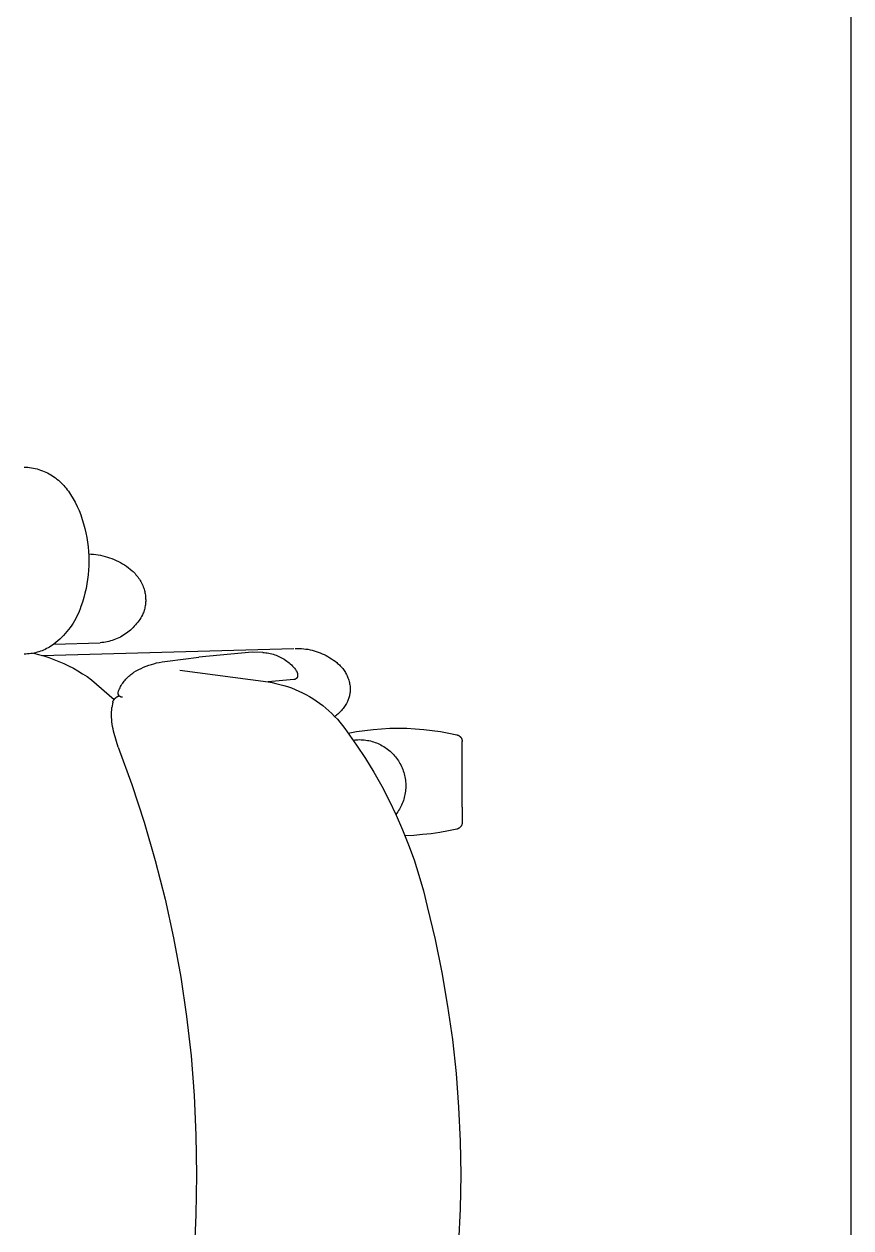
# Model space of a CAD drawing. Header units: inches. Extents: x 4 to 2210, y 3 to 2073.
# Drawn here: x 1469.49 to 1482.42, y 1966.96 to 1985.79 of the extents above; entities that cross this region are included whole.
import ezdxf

# ---------------------------------------------------------------- set-up
doc = ezdxf.new("R2010")
doc.units = ezdxf.units.IN
doc.header["$MEASUREMENT"] = 0
doc.layers.add('Planon_construction', color=253, linetype='Continuous')
doc.layers.add('Planon_workspace', color=210, linetype='Continuous')

# ---------------------------------------------------------------- blocks, each defined once
blk = doc.blocks.new('8 person table')
at = {"layer": 'Planon_construction'}
for p, q in [((793.5, 1052.91, 0), (794.08, 1052.89, 0)), ((794.08, 1052.89, 0), (794.67, 1052.84, 0)), ((794.67, 1052.84, 0), (795.25, 1052.78, 0)), ((795.25, 1052.78, 0), (795.83, 1052.69, 0)), ((795.83, 1052.69, 0), (796.4, 1052.59, 0)), ((796.4, 1052.59, 0), (796.98, 1052.46, 0)), ((796.98, 1052.46, 0), (797.55, 1052.32, 0)), ((797.55, 1052.32, 0), (798.11, 1052.16, 0)), ((798.11, 1052.16, 0), (798.67, 1051.97, 0)), ((798.67, 1051.97, 0), (799.22, 1051.77, 0)), ((799.22, 1051.77, 0), (799.76, 1051.56, 0)), ((799.76, 1051.56, 0), (800.3, 1051.32, 0)), ((800.3, 1051.32, 0), (800.82, 1051.07, 0)), ((800.82, 1051.07, 0), (801.34, 1050.79, 0)), ((801.34, 1050.79, 0), (801.85, 1050.5, 0)), ((801.85, 1050.5, 0), (802.35, 1050.2, 0)), ((802.35, 1050.2, 0), (802.84, 1049.87, 0)), ((802.84, 1049.87, 0), (803.32, 1049.53, 0)), ((803.32, 1049.53, 0), (803.78, 1049.18, 0)), ((803.78, 1049.18, 0), (804.24, 1048.81, 0)), ((804.24, 1048.81, 0), (804.68, 1048.42, 0)), ((804.68, 1048.42, 0), (805.1, 1048.02, 0)), ((805.1, 1048.02, 0), (805.52, 1047.61, 0)), ((805.52, 1047.61, 0), (805.92, 1047.18, 0)), ((805.92, 1047.18, 0), (806.3, 1046.74, 0)), ((806.3, 1046.74, 0), (806.67, 1046.28, 0)), ((806.67, 1046.28, 0), (807.03, 1045.82, 0)), ((807.03, 1045.82, 0), (807.37, 1045.34, 0)), ((807.37, 1045.34, 0), (809.51, 1041.96, 0)), ((809.51, 1041.96, 0), (810.13, 1040.63, 0)), ((810.13, 1040.63, 0), (810.7, 1039.29, 0)), ((810.7, 1039.29, 0), (811.22, 1037.93, 0)), ((811.22, 1037.93, 0), (811.7, 1036.55, 0)), ((811.7, 1036.55, 0), (812.13, 1035.15, 0)), ((812.13, 1035.15, 0), (812.51, 1033.74, 0)), ((812.51, 1033.74, 0), (812.84, 1032.32, 0)), ((812.84, 1032.32, 0), (813.12, 1030.89, 0)), ((813.12, 1030.89, 0), (813.35, 1029.44, 0)), ((813.35, 1029.44, 0), (813.53, 1028, 0)), ((813.53, 1028, 0), (813.66, 1026.54, 0)), ((813.66, 1026.54, 0), (813.74, 1025.08, 0)), ((813.71, 1025.73, 0), (814.45, 1025.7, 0)), ((813.74, 1025.08, 0), (813.76, 1023.62, 0)), ((814.45, 1025.7, 0), (815.19, 1025.64, 0)), ((815.19, 1025.64, 0), (815.92, 1025.56, 0)), ((815.92, 1025.56, 0), (816.66, 1025.46, 0)), ((816.66, 1025.46, 0), (817.39, 1025.33, 0)), ((817.39, 1025.33, 0), (818.11, 1025.17, 0)), ((818.11, 1025.17, 0), (818.83, 1024.99, 0)), ((818.83, 1024.99, 0), (819.54, 1024.78, 0)), ((819.54, 1024.78, 0), (820.25, 1024.55, 0)), ((820.25, 1024.55, 0), (820.94, 1024.3, 0)), ((820.94, 1024.3, 0), (821.63, 1024.02, 0)), ((813.67, 1020.71, 0), (813.54, 1019.25, 0)), ((813.74, 1022.16, 0), (813.67, 1020.71, 0)), ((813.76, 1023.62, 0), (813.74, 1022.16, 0)), ((821.63, 1024.02, 0), (822.31, 1023.72, 0)), ((822.31, 1023.72, 0), (822.98, 1023.39, 0)), ((822.98, 1023.39, 0), (823.63, 1023.05, 0)), ((823.63, 1023.05, 0), (824.27, 1022.68, 0)), ((824.27, 1022.68, 0), (824.9, 1022.29, 0)), ((824.9, 1022.29, 0), (825.52, 1021.87, 0)), ((825.52, 1021.87, 0), (826.12, 1021.44, 0)), ((826.12, 1021.44, 0), (826.7, 1020.98, 0)), ((826.7, 1020.98, 0), (827.27, 1020.51, 0)), ((827.27, 1020.51, 0), (827.6, 1020.21, 0)), ((813.37, 1017.8, 0), (813.15, 1016.36, 0)), ((813.54, 1019.25, 0), (813.37, 1017.8, 0)), ((827.6, 1020.21, 0), (827.91, 1019.9, 0)), ((827.91, 1019.9, 0), (828.21, 1019.58, 0)), ((828.21, 1019.58, 0), (828.5, 1019.25, 0)), ((828.5, 1019.25, 0), (828.78, 1018.91, 0)), ((828.78, 1018.91, 0), (829.05, 1018.56, 0)), ((829.05, 1018.56, 0), (829.31, 1018.2, 0)), ((829.31, 1018.2, 0), (829.55, 1017.83, 0)), ((829.55, 1017.83, 0), (829.79, 1017.46, 0)), ((829.79, 1017.46, 0), (830.01, 1017.08, 0)), ((830.01, 1017.08, 0), (830.21, 1016.69, 0)), ((830.21, 1016.69, 0), (830.41, 1016.29, 0)), ((812.55, 1013.5, 0), (812.17, 1012.09, 0)), ((812.87, 1014.92, 0), (812.55, 1013.5, 0)), ((813.15, 1016.36, 0), (812.87, 1014.92, 0)), ((830.41, 1016.29, 0), (830.59, 1015.89, 0)), ((830.59, 1015.89, 0), (830.75, 1015.48, 0)), ((830.75, 1015.48, 0), (830.91, 1015.07, 0)), ((830.91, 1015.07, 0), (831.02, 1014.71, 0)), ((831.02, 1014.71, 0), (831.13, 1014.35, 0)), ((831.13, 1014.35, 0), (831.22, 1013.98, 0)), ((831.22, 1013.98, 0), (831.3, 1013.62, 0)), ((831.3, 1013.62, 0), (831.37, 1013.25, 0)), ((831.37, 1013.25, 0), (831.43, 1012.87, 0)), ((811.28, 1009.31, 0), (811.01, 1008.54, 0)), ((811.75, 1010.69, 0), (811.28, 1009.31, 0)), ((812.17, 1012.09, 0), (811.75, 1010.69, 0)), ((831.38, 1009.5, 0), (831.31, 1009.13, 0)), ((831.43, 1009.87, 0), (831.38, 1009.5, 0)), ((831.43, 1012.87, 0), (831.47, 1012.5, 0)), ((831.48, 1010.25, 0), (831.43, 1009.87, 0)), ((831.47, 1012.5, 0), (831.51, 1012.13, 0)), ((831.51, 1010.62, 0), (831.48, 1010.25, 0)), ((831.51, 1012.13, 0), (831.52, 1011.75, 0)), ((831.53, 1011, 0), (831.51, 1010.62, 0)), ((831.52, 1011.75, 0), (831.53, 1011.37, 0)), ((831.53, 1011.37, 0), (831.53, 1011, 0)), ((809.66, 1005.54, 0), (809.26, 1004.83, 0)), ((810.03, 1006.27, 0), (809.66, 1005.54, 0)), ((810.38, 1007.02, 0), (810.03, 1006.27, 0)), ((810.71, 1007.77, 0), (810.38, 1007.02, 0)), ((811.01, 1008.54, 0), (810.71, 1007.77, 0)), ((829.97, 1005.75, 0), (829.67, 1005.29, 0)), ((830.24, 1006.23, 0), (829.97, 1005.75, 0)), ((830.5, 1006.72, 0), (830.24, 1006.23, 0)), ((830.75, 1007.21, 0), (830.5, 1006.72, 0)), ((830.92, 1007.68, 0), (830.79, 1007.33, 0)), ((831.03, 1008.04, 0), (830.92, 1007.68, 0)), ((831.14, 1008.4, 0), (831.03, 1008.04, 0)), ((831.23, 1008.77, 0), (831.14, 1008.4, 0)), ((831.31, 1009.13, 0), (831.23, 1008.77, 0)), ((807.43, 1002.1, 0), (806.92, 1001.46, 0)), ((807.92, 1002.76, 0), (807.43, 1002.1, 0)), ((808.39, 1003.43, 0), (807.92, 1002.76, 0)), ((808.84, 1004.12, 0), (808.39, 1003.43, 0)), ((809.26, 1004.83, 0), (808.84, 1004.12, 0)), ((826.8, 1001.95, 0), (826.38, 1001.6, 0)), ((827.2, 1002.33, 0), (826.8, 1001.95, 0)), ((827.6, 1002.71, 0), (827.2, 1002.33, 0)), ((827.98, 1003.11, 0), (827.6, 1002.71, 0)), ((828.35, 1003.52, 0), (827.98, 1003.11, 0)), ((828.7, 1003.95, 0), (828.35, 1003.52, 0)), ((829.04, 1004.38, 0), (828.7, 1003.95, 0)), ((829.36, 1004.83, 0), (829.04, 1004.38, 0)), ((829.67, 1005.29, 0), (829.36, 1004.83, 0)), ((803.41, 998.02, 0), (802.77, 997.51, 0)), ((802.77, 997.51, 0), (817.3, 997.94, 0)), ((804.05, 998.54, 0), (803.41, 998.02, 0)), ((804.66, 999.09, 0), (804.05, 998.54, 0)), ((805.25, 999.65, 0), (804.66, 999.09, 0)), ((805.83, 1000.24, 0), (805.25, 999.65, 0)), ((806.39, 1000.84, 0), (805.83, 1000.24, 0)), ((806.92, 1001.46, 0), (806.39, 1000.84, 0)), ((817.85, 998, 0), (817.3, 997.94, 0)), ((818.4, 998.07, 0), (817.85, 998, 0)), ((818.94, 998.15, 0), (818.4, 998.07, 0)), ((819.49, 998.26, 0), (818.94, 998.15, 0)), ((820.02, 998.39, 0), (819.49, 998.26, 0)), ((820.56, 998.53, 0), (820.02, 998.39, 0)), ((821.08, 998.69, 0), (820.56, 998.53, 0)), ((821.61, 998.87, 0), (821.08, 998.69, 0)), ((822.12, 999.07, 0), (821.61, 998.87, 0)), ((822.63, 999.28, 0), (822.12, 999.07, 0)), ((823.13, 999.52, 0), (822.63, 999.28, 0)), ((823.62, 999.76, 0), (823.13, 999.52, 0)), ((824.11, 1000.03, 0), (823.62, 999.76, 0)), ((824.58, 1000.31, 0), (824.11, 1000.03, 0)), ((825.05, 1000.61, 0), (824.58, 1000.31, 0)), ((825.5, 1000.92, 0), (825.05, 1000.61, 0)), ((825.94, 1001.25, 0), (825.5, 1000.92, 0)), ((826.38, 1001.6, 0), (825.94, 1001.25, 0)), ((794.01, 994.44, 0), (793.49, 994.44, 0)), ((794.54, 994.46, 0), (794.01, 994.44, 0)), ((795.06, 994.51, 0), (794.54, 994.46, 0)), ((795.58, 994.56, 0), (795.06, 994.51, 0)), ((796.1, 994.64, 0), (795.58, 994.56, 0)), ((796.61, 994.74, 0), (796.1, 994.64, 0)), ((796.43, 994.7, 0), (798.05, 994.29, 0)), ((797.12, 994.85, 0), (796.61, 994.74, 0)), ((797.63, 994.98, 0), (797.12, 994.85, 0)), ((798.13, 995.13, 0), (797.63, 994.98, 0)), ((798.05, 994.29, 0), (799.66, 993.83, 0)), ((798.63, 995.29, 0), (798.13, 995.13, 0)), ((799.12, 995.47, 0), (798.63, 995.29, 0)), ((799.03, 994.02, 0), (877.85, 996.2, 0)), ((799.61, 995.67, 0), (799.12, 995.47, 0)), ((800.08, 995.89, 0), (799.61, 995.67, 0)), ((800.55, 996.12, 0), (800.08, 995.89, 0)), ((801.01, 996.37, 0), (800.55, 996.12, 0)), ((801.47, 996.63, 0), (801.01, 996.37, 0)), ((801.91, 996.91, 0), (801.47, 996.63, 0)), ((802.34, 997.2, 0), (801.91, 996.91, 0)), ((802.77, 997.51, 0), (802.34, 997.2, 0)), ((864.8, 995.06, 0), (848.19, 993.49, 0)), ((868.14, 994.93, 0), (864.8, 995.06, 0)), ((868.14, 994.93, 0), (868.62, 994.9, 0)), ((868.62, 994.9, 0), (869.09, 994.85, 0)), ((869.09, 994.85, 0), (869.56, 994.79, 0)), ((869.56, 994.79, 0), (870.03, 994.71, 0)), ((870.03, 994.71, 0), (870.5, 994.61, 0)), ((870.5, 994.61, 0), (870.96, 994.5, 0)), ((870.96, 994.5, 0), (871.41, 994.37, 0)), ((871.41, 994.37, 0), (871.87, 994.22, 0)), ((871.87, 994.22, 0), (872.32, 994.06, 0)), ((878.31, 996.2, 0), (878.97, 996.21, 0)), ((878.97, 996.21, 0), (879.64, 996.19, 0)), ((879.64, 996.19, 0), (880.31, 996.16, 0)), ((880.31, 996.16, 0), (880.97, 996.1, 0)), ((880.97, 996.1, 0), (881.63, 996.01, 0)), ((881.63, 996.01, 0), (882.29, 995.91, 0)), ((882.29, 995.91, 0), (882.95, 995.78, 0)), ((882.95, 995.78, 0), (883.6, 995.63, 0)), ((883.6, 995.63, 0), (884.24, 995.46, 0)), ((884.24, 995.46, 0), (884.88, 995.26, 0)), ((884.88, 995.26, 0), (885.51, 995.05, 0)), ((885.51, 995.05, 0), (886.14, 994.81, 0)), ((886.14, 994.81, 0), (886.75, 994.55, 0)), ((886.75, 994.55, 0), (887.36, 994.27, 0)), ((887.36, 994.27, 0), (887.95, 993.97, 0)), ((799.66, 993.83, 0), (801.25, 993.32, 0)), ((801.25, 993.32, 0), (802.83, 992.75, 0)), ((802.83, 992.75, 0), (804.38, 992.13, 0)), ((804.38, 992.13, 0), (805.91, 991.46, 0)), ((805.91, 991.46, 0), (807.42, 990.74, 0)), ((807.42, 990.74, 0), (808.91, 989.97, 0)), ((830.9, 990.29, 0), (831.69, 990.61, 0)), ((831.69, 990.61, 0), (832.49, 990.91, 0)), ((832.49, 990.91, 0), (833.31, 991.18, 0)), ((833.31, 991.18, 0), (834.13, 991.42, 0)), ((834.13, 991.42, 0), (834.96, 991.64, 0)), ((834.96, 991.64, 0), (835.79, 991.82, 0)), ((835.79, 991.82, 0), (836.64, 991.98, 0)), ((836.64, 991.98, 0), (837.48, 992.11, 0)), ((837.48, 992.11, 0), (838.33, 992.21, 0)), ((838.33, 992.21, 0), (848.19, 993.49, 0)), ((872.32, 994.06, 0), (872.76, 993.89, 0)), ((872.76, 993.89, 0), (873.19, 993.7, 0)), ((873.19, 993.7, 0), (873.62, 993.49, 0)), ((873.62, 993.49, 0), (874.04, 993.27, 0)), ((874.04, 993.27, 0), (874.46, 993.04, 0)), ((874.46, 993.04, 0), (874.86, 992.79, 0)), ((874.86, 992.79, 0), (875.26, 992.53, 0)), ((875.26, 992.53, 0), (875.65, 992.25, 0)), ((875.65, 992.25, 0), (876.02, 991.96, 0)), ((876.02, 991.96, 0), (876.39, 991.66, 0)), ((876.39, 991.66, 0), (876.75, 991.35, 0)), ((876.75, 991.35, 0), (877.09, 991.02, 0)), ((877.09, 991.02, 0), (877.43, 990.68, 0)), ((877.43, 990.68, 0), (877.75, 990.33, 0)), ((877.75, 990.33, 0), (878.06, 989.97, 0)), ((887.95, 993.97, 0), (888.54, 993.64, 0)), ((888.54, 993.64, 0), (889.11, 993.3, 0)), ((889.11, 993.3, 0), (889.67, 992.94, 0)), ((889.67, 992.94, 0), (890.22, 992.56, 0)), ((890.22, 992.56, 0), (890.76, 992.16, 0)), ((890.76, 992.16, 0), (891.28, 991.75, 0)), ((891.28, 991.75, 0), (891.57, 991.51, 0)), ((891.57, 991.51, 0), (891.85, 991.26, 0)), ((891.85, 991.26, 0), (892.13, 991.01, 0)), ((892.13, 991.01, 0), (892.39, 990.74, 0)), ((892.39, 990.74, 0), (892.65, 990.47, 0)), ((892.65, 990.47, 0), (892.9, 990.18, 0)), ((808.91, 989.97, 0), (810.36, 989.15, 0)), ((810.36, 989.15, 0), (811.79, 988.28, 0)), ((811.79, 988.28, 0), (813.19, 987.37, 0)), ((813.19, 987.37, 0), (814.56, 986.41, 0)), ((825.08, 986.31, 0), (825.35, 986.61, 0)), ((825.35, 986.61, 0), (825.63, 986.91, 0)), ((825.63, 986.91, 0), (825.92, 987.2, 0)), ((825.92, 987.2, 0), (826.22, 987.48, 0)), ((826.22, 987.48, 0), (826.53, 987.75, 0)), ((826.53, 987.75, 0), (826.85, 988.01, 0)), ((826.85, 988.01, 0), (827.17, 988.26, 0)), ((827.17, 988.26, 0), (827.51, 988.5, 0)), ((827.51, 988.5, 0), (827.85, 988.72, 0)), ((827.85, 988.72, 0), (828.59, 989.15, 0)), ((828.59, 989.15, 0), (829.35, 989.56, 0)), ((829.35, 989.56, 0), (830.12, 989.94, 0)), ((830.12, 989.94, 0), (830.9, 990.29, 0)), ((842.23, 989.4, 0), (869.8, 985.72, 0)), ((878.06, 989.97, 0), (878.36, 989.6, 0)), ((878.31, 986.56, 0), (878.28, 986.55, 0)), ((878.35, 986.58, 0), (878.31, 986.56, 0)), ((878.39, 986.6, 0), (878.35, 986.58, 0)), ((878.36, 989.6, 0), (878.64, 989.22, 0)), ((878.43, 986.62, 0), (878.39, 986.6, 0)), ((878.46, 986.64, 0), (878.43, 986.62, 0)), ((878.5, 986.66, 0), (878.46, 986.64, 0)), ((878.53, 986.68, 0), (878.5, 986.66, 0)), ((878.57, 986.71, 0), (878.53, 986.68, 0)), ((878.6, 986.73, 0), (878.57, 986.71, 0)), ((878.63, 986.76, 0), (878.6, 986.73, 0)), ((878.66, 986.79, 0), (878.63, 986.76, 0)), ((878.64, 989.22, 0), (878.69, 989.14, 0)), ((878.69, 986.82, 0), (878.66, 986.79, 0)), ((878.69, 989.14, 0), (878.73, 989.07, 0)), ((878.72, 986.85, 0), (878.69, 986.82, 0)), ((878.75, 986.88, 0), (878.72, 986.85, 0)), ((878.73, 989.07, 0), (878.77, 988.99, 0)), ((878.78, 986.91, 0), (878.75, 986.88, 0)), ((878.77, 988.99, 0), (878.81, 988.91, 0)), ((878.8, 986.94, 0), (878.78, 986.91, 0)), ((878.83, 986.97, 0), (878.8, 986.94, 0)), ((878.81, 988.91, 0), (878.85, 988.82, 0)), ((878.85, 987.01, 0), (878.83, 986.97, 0)), ((878.85, 988.82, 0), (878.88, 988.74, 0)), ((878.87, 987.04, 0), (878.85, 987.01, 0)), ((878.89, 987.08, 0), (878.87, 987.04, 0)), ((878.88, 988.74, 0), (878.91, 988.66, 0)), ((878.91, 987.11, 0), (878.89, 987.08, 0)), ((878.91, 988.66, 0), (878.94, 988.57, 0)), ((878.93, 987.15, 0), (878.91, 987.11, 0)), ((878.95, 987.19, 0), (878.93, 987.15, 0)), ((878.94, 988.57, 0), (878.96, 988.48, 0)), ((878.97, 987.23, 0), (878.95, 987.19, 0)), ((878.96, 988.48, 0), (878.98, 988.4, 0)), ((878.98, 987.27, 0), (878.97, 987.23, 0)), ((878.98, 988.4, 0), (879, 988.31, 0)), ((878.99, 987.31, 0), (878.98, 987.27, 0)), ((879.01, 987.35, 0), (878.99, 987.31, 0)), ((879, 988.31, 0), (879.02, 988.22, 0)), ((879.02, 987.39, 0), (879.01, 987.35, 0)), ((879.02, 988.22, 0), (879.03, 988.13, 0)), ((879.03, 987.43, 0), (879.02, 987.39, 0)), ((879.03, 988.13, 0), (879.04, 988.04, 0)), ((879.04, 987.47, 0), (879.03, 987.43, 0)), ((879.04, 988.04, 0), (879.05, 987.96, 0)), ((879.05, 987.6, 0), (879.04, 987.51, 0)), ((879.04, 987.51, 0), (879.04, 987.47, 0)), ((879.05, 987.96, 0), (879.05, 987.87, 0)), ((879.05, 987.87, 0), (879.06, 987.78, 0)), ((879.06, 987.78, 0), (879.05, 987.69, 0)), ((879.05, 987.69, 0), (879.05, 987.6, 0)), ((892.9, 990.18, 0), (893.14, 989.89, 0)), ((893.14, 989.89, 0), (893.37, 989.59, 0)), ((893.37, 989.59, 0), (893.58, 989.29, 0)), ((893.58, 989.29, 0), (893.79, 988.97, 0)), ((893.79, 988.97, 0), (893.99, 988.65, 0)), ((893.99, 988.65, 0), (894.17, 988.32, 0)), ((894.17, 988.32, 0), (894.35, 987.99, 0)), ((894.35, 987.99, 0), (894.51, 987.65, 0)), ((894.51, 987.65, 0), (894.66, 987.31, 0)), ((894.66, 987.31, 0), (894.8, 986.96, 0)), ((894.8, 986.96, 0), (894.93, 986.61, 0)), ((894.93, 986.61, 0), (895.04, 986.25, 0)), ((814.56, 986.41, 0), (821.64, 980.19, 0)), ((823.03, 982.78, 0), (823.18, 983.16, 0)), ((823.18, 983.16, 0), (823.34, 983.54, 0)), ((823.34, 983.54, 0), (823.51, 983.91, 0)), ((823.51, 983.91, 0), (823.7, 984.27, 0)), ((823.7, 984.27, 0), (823.9, 984.63, 0)), ((823.9, 984.63, 0), (824.12, 984.98, 0)), ((824.12, 984.98, 0), (824.34, 985.32, 0)), ((824.34, 985.32, 0), (824.58, 985.66, 0)), ((824.58, 985.66, 0), (824.82, 985.99, 0)), ((824.82, 985.99, 0), (825.08, 986.31, 0)), ((877.91, 986.47, 0), (869.8, 985.72, 0)), ((869.8, 985.72, 0), (871.04, 985.51, 0)), ((871.04, 985.51, 0), (872.27, 985.26, 0)), ((872.27, 985.26, 0), (873.49, 984.96, 0)), ((873.49, 984.96, 0), (874.7, 984.63, 0)), ((874.7, 984.63, 0), (875.9, 984.25, 0)), ((875.9, 984.25, 0), (877.09, 983.83, 0)), ((877.09, 983.83, 0), (878.26, 983.37, 0)), ((877.95, 986.47, 0), (877.91, 986.47, 0)), ((878, 986.47, 0), (877.95, 986.47, 0)), ((878.04, 986.48, 0), (878, 986.47, 0)), ((878.08, 986.49, 0), (878.04, 986.48, 0)), ((878.12, 986.5, 0), (878.08, 986.49, 0)), ((878.16, 986.51, 0), (878.12, 986.5, 0)), ((878.2, 986.52, 0), (878.16, 986.51, 0)), ((878.24, 986.53, 0), (878.2, 986.52, 0)), ((878.28, 986.55, 0), (878.24, 986.53, 0)), ((878.26, 983.37, 0), (879.41, 982.87, 0)), ((879.41, 982.87, 0), (880.54, 982.33, 0)), ((895.04, 986.25, 0), (895.15, 985.89, 0)), ((895.15, 985.89, 0), (895.24, 985.52, 0)), ((895.24, 985.52, 0), (895.32, 985.15, 0)), ((895.32, 985.15, 0), (895.38, 984.78, 0)), ((895.38, 984.78, 0), (895.44, 984.41, 0)), ((895.44, 984.41, 0), (895.48, 984.04, 0)), ((895.47, 982.83, 0), (895.44, 982.53, 0)), ((895.49, 983.13, 0), (895.47, 982.83, 0)), ((895.48, 984.04, 0), (895.49, 983.74, 0)), ((895.49, 983.74, 0), (895.49, 983.43, 0)), ((895.49, 983.43, 0), (895.49, 983.13, 0)), ((821.22, 979.38, 0), (820.95, 977.7, 0)), ((821.22, 979.37, 0), (821.26, 979.47, 0)), ((821.26, 979.47, 0), (821.3, 979.57, 0)), ((821.3, 979.57, 0), (821.34, 979.67, 0)), ((821.34, 979.67, 0), (821.38, 979.76, 0)), ((821.38, 979.76, 0), (821.43, 979.86, 0)), ((821.43, 979.86, 0), (821.48, 979.95, 0)), ((821.48, 979.95, 0), (821.53, 980.04, 0)), ((821.53, 980.04, 0), (821.59, 980.13, 0)), ((821.59, 980.13, 0), (821.65, 980.21, 0)), ((821.65, 980.21, 0), (821.72, 980.3, 0)), ((821.72, 980.3, 0), (821.78, 980.38, 0)), ((821.78, 980.38, 0), (821.85, 980.46, 0)), ((821.85, 980.46, 0), (821.92, 980.54, 0)), ((821.92, 980.54, 0), (822, 980.61, 0)), ((822, 980.61, 0), (822.07, 980.68, 0)), ((822.07, 980.68, 0), (822.15, 980.75, 0)), ((822.15, 980.75, 0), (822.23, 980.82, 0)), ((822.23, 980.82, 0), (822.32, 980.88, 0)), ((822.32, 980.88, 0), (822.4, 980.95, 0)), ((822.4, 980.95, 0), (822.49, 981, 0)), ((822.49, 981, 0), (822.58, 981.06, 0)), ((822.58, 981.06, 0), (822.67, 981.11, 0)), ((822.67, 981.11, 0), (822.76, 981.16, 0)), ((822.76, 981.16, 0), (822.86, 981.2, 0)), ((822.86, 981.2, 0), (822.96, 981.25, 0)), ((822.89, 982.39, 0), (823.03, 982.78, 0)), ((822.89, 982.35, 0), (822.89, 982.39, 0)), ((822.89, 982.3, 0), (822.89, 982.35, 0)), ((822.89, 982.25, 0), (822.89, 982.3, 0)), ((822.89, 982.2, 0), (822.89, 982.25, 0)), ((822.89, 982.16, 0), (822.89, 982.2, 0)), ((822.9, 982.11, 0), (822.89, 982.16, 0)), ((822.9, 982.07, 0), (822.9, 982.11, 0)), ((822.91, 982.02, 0), (822.9, 982.07, 0)), ((822.92, 981.97, 0), (822.91, 982.02, 0)), ((822.93, 981.93, 0), (822.92, 981.97, 0)), ((822.95, 981.88, 0), (822.93, 981.93, 0)), ((822.96, 981.84, 0), (822.95, 981.88, 0)), ((822.98, 981.79, 0), (822.96, 981.84, 0)), ((822.96, 981.25, 0), (823.05, 981.29, 0)), ((822.99, 981.75, 0), (822.98, 981.79, 0)), ((823.01, 981.71, 0), (822.99, 981.75, 0)), ((823.03, 981.67, 0), (823.01, 981.71, 0)), ((823.06, 981.62, 0), (823.03, 981.67, 0)), ((823.05, 981.29, 0), (823.15, 981.32, 0)), ((823.08, 981.58, 0), (823.06, 981.62, 0)), ((823.1, 981.54, 0), (823.08, 981.58, 0)), ((823.13, 981.5, 0), (823.1, 981.54, 0)), ((823.16, 981.47, 0), (823.13, 981.5, 0)), ((823.15, 981.32, 0), (823.25, 981.35, 0)), ((823.19, 981.43, 0), (823.16, 981.47, 0)), ((823.22, 981.39, 0), (823.19, 981.43, 0)), ((823.25, 981.36, 0), (823.22, 981.39, 0)), ((823.28, 981.32, 0), (823.25, 981.36, 0)), ((823.31, 981.29, 0), (823.28, 981.32, 0)), ((823.35, 981.26, 0), (823.31, 981.29, 0)), ((823.38, 981.23, 0), (823.35, 981.26, 0)), ((823.42, 981.2, 0), (823.38, 981.23, 0)), ((823.46, 981.17, 0), (823.42, 981.2, 0)), ((823.5, 981.15, 0), (823.46, 981.17, 0)), ((823.54, 981.12, 0), (823.5, 981.15, 0)), ((823.58, 981.1, 0), (823.54, 981.12, 0)), ((823.62, 981.07, 0), (823.58, 981.1, 0)), ((823.66, 981.05, 0), (823.62, 981.07, 0)), ((823.7, 981.03, 0), (823.66, 981.05, 0)), ((823.75, 981.02, 0), (823.7, 981.03, 0)), ((823.79, 981, 0), (823.75, 981.02, 0)), ((823.83, 980.98, 0), (823.79, 981, 0)), ((823.88, 980.97, 0), (823.83, 980.98, 0)), ((823.92, 980.96, 0), (823.88, 980.97, 0)), ((823.97, 980.95, 0), (823.92, 980.96, 0)), ((824.02, 980.94, 0), (823.97, 980.95, 0)), ((824.06, 980.93, 0), (824.02, 980.94, 0)), ((824.11, 980.93, 0), (824.06, 980.93, 0)), ((824.16, 980.92, 0), (824.11, 980.93, 0)), ((824.2, 980.92, 0), (824.16, 980.92, 0)), ((824.25, 980.92, 0), (824.2, 980.92, 0)), ((880.54, 982.33, 0), (881.66, 981.76, 0)), ((881.66, 981.76, 0), (882.75, 981.14, 0)), ((882.75, 981.14, 0), (883.83, 980.49, 0)), ((883.83, 980.49, 0), (884.88, 979.8, 0)), ((884.88, 979.8, 0), (885.9, 979.07, 0)), ((885.9, 979.07, 0), (886.9, 978.31, 0)), ((894.51, 979.36, 0), (894.33, 979.01, 0)), ((894.65, 979.63, 0), (894.51, 979.36, 0)), ((894.77, 979.91, 0), (894.65, 979.63, 0)), ((894.88, 980.19, 0), (894.77, 979.91, 0)), ((894.98, 980.47, 0), (894.88, 980.19, 0)), ((895.08, 980.76, 0), (894.98, 980.47, 0)), ((895.16, 981.05, 0), (895.08, 980.76, 0)), ((895.24, 981.34, 0), (895.16, 981.05, 0)), ((895.3, 981.63, 0), (895.24, 981.34, 0)), ((895.36, 981.93, 0), (895.3, 981.63, 0)), ((895.41, 982.23, 0), (895.36, 981.93, 0)), ((895.44, 982.53, 0), (895.41, 982.23, 0)), ((820.86, 975.48, 0), (820.87, 976.22, 0)), ((820.88, 974.74, 0), (820.86, 975.48, 0)), ((820.87, 976.22, 0), (820.9, 976.96, 0)), ((820.9, 976.96, 0), (820.95, 977.7, 0)), ((886.9, 978.31, 0), (887.88, 977.52, 0)), ((887.88, 977.52, 0), (888.82, 976.69, 0)), ((888.82, 976.69, 0), (889.74, 975.83, 0)), ((889.74, 975.83, 0), (890.62, 974.94, 0)), ((891.28, 975.39, 0), (890.97, 975.15, 0)), ((891.59, 975.64, 0), (891.28, 975.39, 0)), ((891.89, 975.9, 0), (891.59, 975.64, 0)), ((892.18, 976.18, 0), (891.89, 975.9, 0)), ((892.46, 976.46, 0), (892.18, 976.18, 0)), ((892.73, 976.75, 0), (892.46, 976.46, 0)), ((892.99, 977.04, 0), (892.73, 976.75, 0)), ((893.24, 977.35, 0), (892.99, 977.04, 0)), ((893.48, 977.67, 0), (893.24, 977.35, 0)), ((893.71, 977.99, 0), (893.48, 977.67, 0)), ((893.93, 978.32, 0), (893.71, 977.99, 0)), ((894.14, 978.66, 0), (893.93, 978.32, 0)), ((894.33, 979.01, 0), (894.14, 978.66, 0)), ((820.92, 974, 0), (820.88, 974.74, 0)), ((820.98, 973.26, 0), (820.92, 974, 0)), ((821.07, 972.53, 0), (820.98, 973.26, 0)), ((821.19, 971.8, 0), (821.07, 972.53, 0)), ((821.32, 971.07, 0), (821.19, 971.8, 0)), ((890.62, 974.94, 0), (891.48, 974.02, 0)), ((890.97, 975.15, 0), (890.65, 974.92, 0)), ((891.48, 974.02, 0), (892.3, 973.08, 0)), ((892.3, 973.08, 0), (893.09, 972.1, 0)), ((893.09, 972.1, 0), (893.85, 971.1, 0)), ((821.48, 970.34, 0), (821.32, 971.07, 0)), ((821.66, 969.63, 0), (821.48, 970.34, 0)), ((822.94, 965.32, 0), (821.66, 969.63, 0)), ((893.85, 971.1, 0), (894.57, 970.07, 0)), ((894.57, 970.07, 0), (897.48, 965.95, 0)), ((894.83, 969.71, 0), (897.43, 970.18, 0)), ((897.43, 970.18, 0), (900.04, 970.57, 0)), ((900.04, 970.57, 0), (902.66, 970.87, 0)), ((902.66, 970.87, 0), (905.29, 971.08, 0)), ((905.29, 971.08, 0), (907.93, 971.21, 0)), ((907.93, 971.21, 0), (910.57, 971.26, 0)), ((910.57, 971.26, 0), (913.21, 971.21, 0)), ((913.21, 971.21, 0), (915.84, 971.09, 0)), ((915.84, 971.09, 0), (918.47, 970.87, 0)), ((918.47, 970.87, 0), (921.1, 970.57, 0)), ((921.1, 970.57, 0), (923.71, 970.18, 0)), ((923.71, 970.18, 0), (926.3, 969.71, 0)), ((926.3, 969.71, 0), (928.88, 969.15, 0)), ((928.88, 969.15, 0), (928.95, 969.13, 0)), ((928.95, 969.13, 0), (929.02, 969.11, 0)), ((929.02, 969.11, 0), (929.09, 969.09, 0)), ((929.09, 969.09, 0), (929.16, 969.07, 0)), ((929.16, 969.07, 0), (929.22, 969.04, 0)), ((929.22, 969.04, 0), (929.29, 969.01, 0)), ((929.29, 969.01, 0), (929.35, 968.98, 0)), ((929.35, 968.98, 0), (929.42, 968.95, 0)), ((929.42, 968.95, 0), (929.48, 968.91, 0)), ((929.48, 968.91, 0), (929.54, 968.87, 0)), ((929.54, 968.87, 0), (929.6, 968.83, 0)), ((929.6, 968.83, 0), (929.66, 968.79, 0)), ((929.66, 968.79, 0), (929.71, 968.75, 0)), ((929.71, 968.75, 0), (929.77, 968.7, 0)), ((929.77, 968.7, 0), (929.82, 968.65, 0)), ((929.82, 968.65, 0), (929.87, 968.6, 0)), ((929.87, 968.6, 0), (929.92, 968.55, 0)), ((929.92, 968.55, 0), (929.97, 968.5, 0)), ((929.97, 968.5, 0), (930.02, 968.44, 0)), ((930.02, 968.44, 0), (930.06, 968.39, 0)), ((930.06, 968.39, 0), (930.11, 968.33, 0)), ((930.11, 968.33, 0), (930.15, 968.27, 0)), ((930.15, 968.27, 0), (930.18, 968.21, 0)), ((930.18, 968.21, 0), (930.22, 968.15, 0)), ((930.22, 968.15, 0), (930.26, 968.09, 0)), ((930.26, 968.09, 0), (930.29, 968.02, 0)), ((930.29, 968.02, 0), (930.32, 967.96, 0)), ((930.32, 967.96, 0), (930.35, 967.89, 0)), ((930.35, 967.89, 0), (930.37, 967.82, 0)), ((930.37, 967.82, 0), (930.39, 967.76, 0)), ((930.39, 967.76, 0), (930.41, 967.69, 0)), ((822.94, 965.32, 0), (827.2, 953.63, 0)), ((896.39, 967.52, 0), (896.89, 967.58, 0)), ((896.89, 967.58, 0), (897.38, 967.62, 0)), ((897.38, 967.62, 0), (897.88, 967.65, 0)), ((897.48, 965.95, 0), (900.24, 961.75, 0)), ((897.88, 967.65, 0), (898.38, 967.66, 0)), ((898.38, 967.66, 0), (898.88, 967.65, 0)), ((898.88, 967.65, 0), (899.38, 967.62, 0)), ((899.38, 967.62, 0), (899.87, 967.58, 0)), ((899.87, 967.58, 0), (900.37, 967.52, 0)), ((900.37, 967.52, 0), (900.86, 967.44, 0)), ((900.86, 967.44, 0), (901.35, 967.35, 0)), ((901.35, 967.35, 0), (901.83, 967.24, 0)), ((901.83, 967.24, 0), (902.32, 967.11, 0)), ((902.32, 967.11, 0), (902.79, 966.97, 0)), ((902.79, 966.97, 0), (903.27, 966.81, 0)), ((903.27, 966.81, 0), (903.73, 966.63, 0)), ((903.73, 966.63, 0), (904.19, 966.44, 0)), ((904.19, 966.44, 0), (904.64, 966.23, 0)), ((904.64, 966.23, 0), (905.09, 966.01, 0)), ((905.09, 966.01, 0), (905.53, 965.77, 0)), ((905.53, 965.77, 0), (905.96, 965.52, 0)), ((905.96, 965.52, 0), (906.38, 965.25, 0)), ((906.38, 965.25, 0), (906.79, 964.97, 0)), ((906.79, 964.97, 0), (907.19, 964.67, 0)), ((907.19, 964.67, 0), (907.58, 964.36, 0)), ((907.58, 964.36, 0), (907.96, 964.04, 0)), ((907.96, 964.04, 0), (908.33, 963.71, 0)), ((930.41, 967.69, 0), (930.43, 967.62, 0)), ((930.43, 967.62, 0), (930.45, 967.55, 0)), ((930.45, 967.55, 0), (930.46, 967.48, 0)), ((930.46, 967.48, 0), (930.47, 967.41, 0)), ((930.47, 967.41, 0), (930.48, 967.34, 0)), ((930.48, 967.34, 0), (930.49, 967.26, 0)), ((930.49, 967.26, 0), (930.49, 967.19, 0)), ((930.49, 967.19, 0), (930.49, 967.12, 0)), ((930.49, 946.55, 0), (930.49, 967.12, 0)), ((900.24, 961.75, 0), (902.86, 957.45, 0)), ((908.33, 963.71, 0), (908.68, 963.36, 0)), ((908.68, 963.36, 0), (909.03, 963, 0)), ((909.03, 963, 0), (909.36, 962.62, 0)), ((909.36, 962.62, 0), (909.68, 962.24, 0)), ((909.68, 962.24, 0), (909.98, 961.85, 0)), ((909.98, 961.85, 0), (910.27, 961.44, 0)), ((910.27, 961.44, 0), (910.55, 961.03, 0)), ((910.55, 961.03, 0), (910.81, 960.61, 0)), ((910.81, 960.61, 0), (911.06, 960.17, 0)), ((902.86, 957.45, 0), (905.34, 953.07, 0)), ((911.06, 960.17, 0), (911.29, 959.73, 0)), ((911.29, 959.73, 0), (911.51, 959.29, 0)), ((911.51, 959.29, 0), (911.71, 958.83, 0)), ((911.71, 958.83, 0), (911.9, 958.37, 0)), ((911.9, 958.37, 0), (912.07, 957.9, 0)), ((912.07, 957.9, 0), (912.22, 957.43, 0)), ((912.22, 957.43, 0), (912.36, 956.95, 0)), ((912.36, 956.95, 0), (912.48, 956.46, 0)), ((912.48, 956.46, 0), (912.59, 955.98, 0)), ((827.2, 953.63, 0), (831.07, 941.81, 0)), ((905.34, 953.07, 0), (907.67, 948.6, 0)), ((912.59, 955.98, 0), (912.68, 955.49, 0)), ((912.68, 955.49, 0), (912.75, 954.99, 0)), ((912.75, 954.99, 0), (912.8, 954.5, 0)), ((912.8, 954.5, 0), (912.84, 954, 0)), ((912.84, 954, 0), (912.86, 953.5, 0)), ((912.86, 953.01, 0), (912.85, 952.51, 0)), ((912.86, 953.5, 0), (912.86, 953.01, 0)), ((912.27, 949.08, 0), (912.12, 948.6, 0)), ((912.4, 949.56, 0), (912.27, 949.08, 0)), ((912.52, 950.04, 0), (912.4, 949.56, 0)), ((912.62, 950.53, 0), (912.52, 950.04, 0)), ((912.7, 951.02, 0), (912.62, 950.53, 0)), ((912.77, 951.52, 0), (912.7, 951.02, 0)), ((912.81, 952.01, 0), (912.77, 951.52, 0)), ((912.85, 952.51, 0), (912.81, 952.01, 0)), ((907.67, 948.6, 0), (909.85, 944.06, 0)), ((910.63, 945.46, 0), (910.36, 945.04, 0)), ((910.89, 945.88, 0), (910.63, 945.46, 0)), ((911.13, 946.32, 0), (910.89, 945.88, 0)), ((911.36, 946.76, 0), (911.13, 946.32, 0)), ((911.57, 947.21, 0), (911.36, 946.76, 0)), ((911.77, 947.67, 0), (911.57, 947.21, 0)), ((911.95, 948.13, 0), (911.77, 947.67, 0)), ((912.12, 948.6, 0), (911.95, 948.13, 0)), ((930.49, 946.55, 0), (930.49, 941.72, 0)), ((831.07, 941.81, 0), (834.53, 929.86, 0)), ((910.07, 944.63, 0), (909.77, 944.24, 0)), ((909.85, 944.06, 0), (911.87, 939.45, 0)), ((910.36, 945.04, 0), (910.07, 944.63, 0)), ((930.46, 941.37, 0), (930.45, 941.3, 0)), ((930.47, 941.44, 0), (930.46, 941.37, 0)), ((930.48, 941.51, 0), (930.47, 941.44, 0)), ((930.49, 941.58, 0), (930.48, 941.51, 0)), ((930.49, 941.72, 0), (930.49, 941.65, 0)), ((930.49, 941.65, 0), (930.49, 941.58, 0)), ((911.87, 939.45, 0), (913.74, 934.77, 0)), ((915.36, 937.73, 0), (912.63, 937.61, 0)), ((918.09, 937.94, 0), (915.36, 937.73, 0)), ((920.81, 938.24, 0), (918.09, 937.94, 0)), ((923.52, 938.63, 0), (920.81, 938.24, 0)), ((926.21, 939.12, 0), (923.52, 938.63, 0)), ((928.88, 939.69, 0), (926.21, 939.12, 0)), ((928.95, 939.71, 0), (928.88, 939.69, 0)), ((929.02, 939.73, 0), (928.95, 939.71, 0)), ((929.09, 939.75, 0), (929.02, 939.73, 0)), ((929.16, 939.78, 0), (929.09, 939.75, 0)), ((929.22, 939.81, 0), (929.16, 939.78, 0)), ((929.29, 939.83, 0), (929.22, 939.81, 0)), ((929.35, 939.87, 0), (929.29, 939.83, 0)), ((929.42, 939.9, 0), (929.35, 939.87, 0)), ((929.48, 939.94, 0), (929.42, 939.9, 0)), ((929.54, 939.97, 0), (929.48, 939.94, 0)), ((929.6, 940.01, 0), (929.54, 939.97, 0)), ((929.66, 940.06, 0), (929.6, 940.01, 0)), ((929.71, 940.1, 0), (929.66, 940.06, 0)), ((929.77, 940.14, 0), (929.71, 940.1, 0)), ((929.82, 940.19, 0), (929.77, 940.14, 0)), ((929.87, 940.24, 0), (929.82, 940.19, 0)), ((929.92, 940.29, 0), (929.87, 940.24, 0)), ((929.97, 940.35, 0), (929.92, 940.29, 0)), ((930.02, 940.4, 0), (929.97, 940.35, 0)), ((930.06, 940.46, 0), (930.02, 940.4, 0)), ((930.11, 940.51, 0), (930.06, 940.46, 0)), ((930.15, 940.57, 0), (930.11, 940.51, 0)), ((930.18, 940.63, 0), (930.15, 940.57, 0)), ((930.22, 940.7, 0), (930.18, 940.63, 0)), ((930.26, 940.76, 0), (930.22, 940.7, 0)), ((930.29, 940.82, 0), (930.26, 940.76, 0)), ((930.32, 940.89, 0), (930.29, 940.82, 0)), ((930.35, 940.95, 0), (930.32, 940.89, 0)), ((930.37, 941.02, 0), (930.35, 940.95, 0)), ((930.39, 941.09, 0), (930.37, 941.02, 0)), ((930.41, 941.16, 0), (930.39, 941.09, 0)), ((930.43, 941.23, 0), (930.41, 941.16, 0)), ((930.45, 941.3, 0), (930.43, 941.23, 0)), ((913.74, 934.77, 0), (915.45, 930.04, 0)), ((834.53, 929.86, 0), (837.59, 917.8, 0)), ((915.45, 930.04, 0), (917, 925.25, 0)), ((917, 925.25, 0), (918.39, 920.41, 0)), ((918.39, 920.41, 0), (919.61, 915.52, 0)), ((837.59, 917.8, 0), (840.24, 905.65, 0)), ((919.61, 915.52, 0), (922.05, 905.2, 0)), ((840.24, 905.65, 0), (842.48, 893.41, 0)), ((922.05, 905.2, 0), (924.17, 894.8, 0)), ((842.48, 893.41, 0), (844.3, 881.11, 0)), ((924.17, 894.8, 0), (925.96, 884.34, 0)), ((925.96, 884.34, 0), (927.44, 873.83, 0)), ((844.3, 881.11, 0), (845.71, 868.75, 0)), ((927.44, 873.83, 0), (928.58, 863.28, 0)), ((845.71, 868.75, 0), (846.69, 856.35, 0)), ((928.58, 863.28, 0), (929.4, 852.7, 0)), ((846.69, 856.35, 0), (847.26, 843.93, 0)), ((929.4, 852.7, 0), (929.89, 842.1, 0)), ((847.26, 843.93, 0), (847.41, 831.49, 0)), ((929.89, 842.1, 0), (930.06, 831.49, 0)), ((847.41, 831.49, 0), (847.26, 819.05, 0)), ((930.06, 831.49, 0), (929.89, 820.88, 0)), ((929.89, 820.88, 0), (929.4, 810.28, 0)), ((847.26, 819.05, 0), (846.69, 806.62, 0))]:
    blk.add_line(p, q, dxfattribs=at)

msp = doc.modelspace()

# ---------------------------------------------------------------- linework, layer by layer
at = {"layer": 'Planon_workspace'}
msp.add_lwpolyline([(1385.736, 2003.721), (1482.415, 2003.721), (1482.415, 1856.367), (1385.736, 1856.367)], close=True, dxfattribs=at)

# ---------------------------------------------------------------- block references
at = {"layer": 'Planon_construction', "xscale": 0.05, "yscale": 0.05, "zscale": 0.05}
msp.add_blockref('8 person table', (1429.811, 1926.213), dxfattribs=at)

doc.saveas('drawing.dxf')
